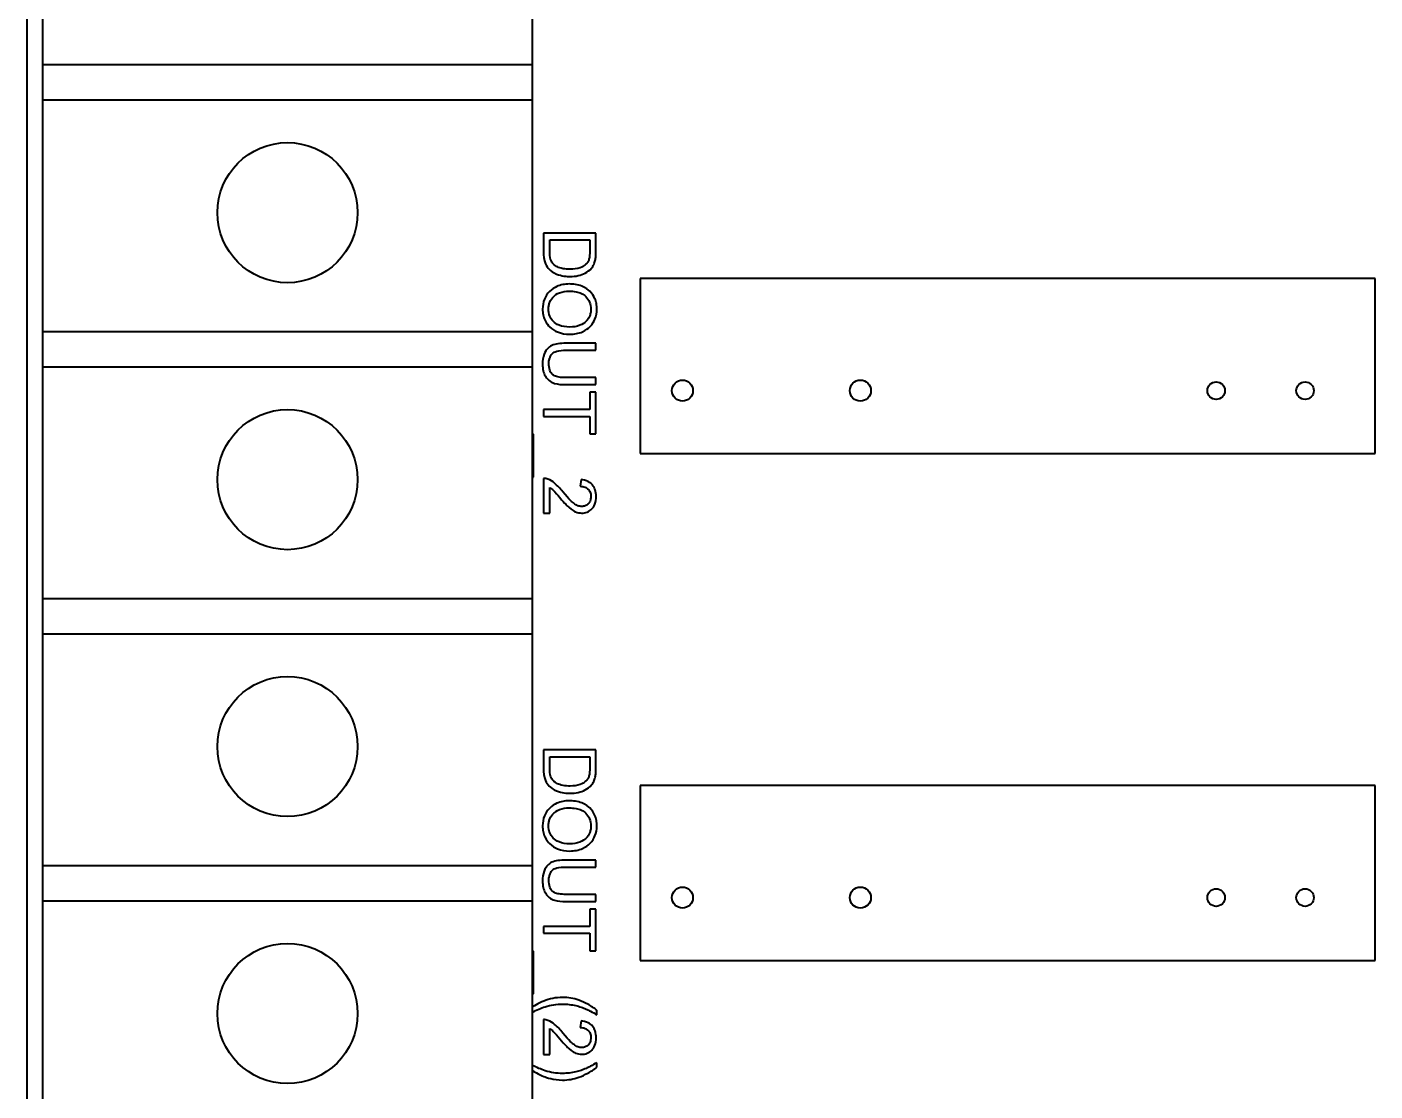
# Model space of a CAD drawing. Header units: millimetres. Extents: x 0 to 4205, y 0 to 2970.
# Drawn here: x 1889.35 to 1927.85, y 2466.34 to 2496.71 of the extents above; entities that cross this region are included whole.
import ezdxf

# ---------------------------------------------------------------- set-up
doc = ezdxf.new("R2010")
doc.units = ezdxf.units.MM
doc.header["$LTSCALE"] = 5
doc.layers.add('가시적인 것(ISO)', color=3, linetype='Continuous', lineweight=40)

msp = doc.modelspace()

# ---------------------------------------------------------------- linework, layer by layer
at = {"layer": '가시적인 것(ISO)'}
for p, q in [((1889.348, 2549.741), (1889.348, 2379.741)), ((1889.788, 2502.251), (1889.788, 2495.631)), ((1903.787, 2495.631), (1903.787, 2502.251)), ((1903.787, 2495.631), (1889.788, 2495.631)), ((1889.788, 2495.631), (1889.788, 2494.631)), ((1903.787, 2494.631), (1903.787, 2495.631)), ((1889.788, 2494.631), (1903.787, 2494.631)), ((1889.788, 2494.631), (1889.788, 2488.011)), ((1903.787, 2488.011), (1903.787, 2494.631)), ((1905.598, 2490.829), (1904.098, 2490.829)), ((1904.098, 2490.829), (1904.098, 2490.288)), ((1905.598, 2490.313), (1905.598, 2490.829)), ((1904.275, 2490.31), (1904.275, 2490.631)), ((1904.275, 2490.631), (1905.42, 2490.631)), ((1905.42, 2490.631), (1905.42, 2490.315)), ((1906.855, 2489.528), (1906.855, 2484.532)), ((1927.846, 2489.528), (1906.855, 2489.528)), ((1927.846, 2484.532), (1927.846, 2489.528)), ((1903.787, 2488.011), (1889.788, 2488.011)), ((1889.788, 2488.011), (1889.788, 2487.011)), ((1903.787, 2487.011), (1903.787, 2488.011)), ((1905.598, 2487.682), (1904.731, 2487.682)), ((1904.732, 2487.483), (1905.598, 2487.483)), ((1905.598, 2487.483), (1905.598, 2487.682)), ((1889.788, 2487.011), (1903.787, 2487.011)), ((1889.788, 2487.011), (1889.788, 2480.391)), ((1903.787, 2480.391), (1903.787, 2487.011)), ((1905.598, 2486.701), (1904.732, 2486.701)), ((1905.598, 2486.502), (1905.598, 2486.701)), ((1904.731, 2486.502), (1905.598, 2486.502)), ((1905.42, 2486.284), (1905.42, 2485.79)), ((1905.598, 2486.284), (1905.42, 2486.284)), ((1905.598, 2485.095), (1905.598, 2486.284)), ((1905.42, 2485.79), (1904.098, 2485.79)), ((1904.098, 2485.79), (1904.098, 2485.591)), ((1904.098, 2485.591), (1905.42, 2485.591)), ((1905.42, 2485.591), (1905.42, 2485.095)), ((1903.814, 2485.084), (1903.787, 2485.084)), ((1903.814, 2483.863), (1903.814, 2485.084)), ((1905.42, 2485.095), (1905.598, 2485.095)), ((1906.855, 2484.532), (1927.846, 2484.532)), ((1903.787, 2483.863), (1903.814, 2483.863)), ((1904.098, 2483.824), (1904.098, 2482.833)), ((1904.275, 2482.833), (1904.275, 2483.568)), ((1905.17, 2483.79), (1905.15, 2483.6)), ((1904.098, 2482.833), (1904.275, 2482.833)), ((1903.787, 2480.391), (1889.788, 2480.391)), ((1889.788, 2480.391), (1889.788, 2479.391)), ((1903.787, 2479.391), (1903.787, 2480.391)), ((1889.788, 2479.391), (1903.787, 2479.391)), ((1889.788, 2479.391), (1889.788, 2472.771)), ((1903.787, 2472.771), (1903.787, 2479.391)), ((1905.598, 2476.079), (1904.098, 2476.079)), ((1904.098, 2476.079), (1904.098, 2475.538)), ((1904.275, 2475.56), (1904.275, 2475.881)), ((1904.275, 2475.881), (1905.42, 2475.881)), ((1905.42, 2475.881), (1905.42, 2475.565)), ((1905.598, 2475.563), (1905.598, 2476.079)), ((1906.855, 2475.058), (1906.855, 2470.062)), ((1927.846, 2475.058), (1906.855, 2475.058)), ((1927.846, 2470.062), (1927.846, 2475.058)), ((1903.787, 2472.771), (1889.788, 2472.771)), ((1889.788, 2472.771), (1889.788, 2471.771)), ((1903.787, 2471.771), (1903.787, 2472.771)), ((1905.598, 2472.932), (1904.731, 2472.932)), ((1905.598, 2472.733), (1905.598, 2472.932)), ((1904.732, 2472.733), (1905.598, 2472.733)), ((1889.788, 2471.771), (1903.787, 2471.771)), ((1889.788, 2471.771), (1889.788, 2465.151)), ((1903.787, 2465.151), (1903.787, 2471.771)), ((1904.731, 2471.752), (1905.598, 2471.752)), ((1905.598, 2471.951), (1904.732, 2471.951)), ((1905.598, 2471.752), (1905.598, 2471.951)), ((1905.42, 2471.534), (1905.42, 2471.04)), ((1905.598, 2471.534), (1905.42, 2471.534)), ((1905.598, 2470.345), (1905.598, 2471.534)), ((1905.42, 2471.04), (1904.098, 2471.04)), ((1904.098, 2471.04), (1904.098, 2470.841)), ((1904.098, 2470.841), (1905.42, 2470.841)), ((1905.42, 2470.841), (1905.42, 2470.345)), ((1903.814, 2470.334), (1903.787, 2470.334)), ((1903.814, 2469.113), (1903.814, 2470.334)), ((1905.42, 2470.345), (1905.598, 2470.345)), ((1906.855, 2470.062), (1927.846, 2470.062)), ((1903.787, 2469.113), (1903.814, 2469.113)), ((1905.623, 2468.515), (1905.623, 2468.647)), ((1904.098, 2468.377), (1904.098, 2467.386)), ((1904.275, 2467.386), (1904.275, 2468.121)), ((1905.17, 2468.343), (1905.15, 2468.153)), ((1904.098, 2467.386), (1904.275, 2467.386)), ((1905.623, 2467.017), (1905.623, 2467.148))]:
    msp.add_line(p, q, dxfattribs=at)
for centre, radius in [((1896.788, 2491.411), 2), ((1908.068, 2486.331), 0.3), ((1913.148, 2486.331), 0.3), ((1923.308, 2486.331), 0.25), ((1925.848, 2486.331), 0.25), ((1896.788, 2483.791), 2), ((1896.788, 2476.171), 2), ((1908.068, 2471.861), 0.3), ((1913.148, 2471.861), 0.3), ((1923.308, 2471.861), 0.25), ((1925.848, 2471.861), 0.25), ((1896.788, 2468.551), 2)]:
    msp.add_circle(centre, radius, dxfattribs=at)
for points, knots in [([(1904.098, 2490.288), (1904.098, 2490.191), (1904.107, 2490.065), (1904.179, 2489.891), (1904.213, 2489.84), (1904.307, 2489.747), (1904.368, 2489.7), (1904.619, 2489.598), (1904.763, 2489.589), (1904.856, 2489.589)], [-0.1013045, -0.1013045, -0.1013045, -0.1013045, -0.0660401, -0.0660401, -0.0467074, -0.0467074, -0.0277304, -0.0277304, 0, 0, 0, 0]), ([(1904.38, 2489.943), (1904.362, 2489.961), (1904.348, 2489.98), (1904.319, 2490.03), (1904.308, 2490.059), (1904.282, 2490.14), (1904.275, 2490.222), (1904.275, 2490.31)], [-0.03972134, -0.03972134, -0.03972134, -0.03972134, -0.03404767, -0.03404767, -0.02637667, -0.02637667, 0, 0, 0, 0]), ([(1905.42, 2490.315), (1905.42, 2490.266), (1905.419, 2490.212), (1905.408, 2490.126), (1905.401, 2490.089), (1905.389, 2490.059)], [-0.02271504, -0.02271504, -0.02271504, -0.02271504, -0.00972271, -0.00972271, 0, 0, 0, 0]), ([(1905.576, 2490.045), (1905.584, 2490.081), (1905.589, 2490.122), (1905.596, 2490.209), (1905.598, 2490.262), (1905.598, 2490.313)], [-0.02610579, -0.02610579, -0.02610579, -0.02610579, -0.0151034, -0.0151034, 0, 0, 0, 0]), ([(1904.859, 2489.794), (1904.793, 2489.794), (1904.724, 2489.798), (1904.585, 2489.824), (1904.536, 2489.844), (1904.457, 2489.881), (1904.415, 2489.908), (1904.38, 2489.943)], [-0.03646535, -0.03646535, -0.03646535, -0.03646535, -0.02628406, -0.02628406, -0.01488015, -0.01488015, 0, 0, 0, 0]), ([(1904.856, 2489.589), (1904.935, 2489.589), (1905.014, 2489.596), (1905.166, 2489.628), (1905.232, 2489.652), (1905.359, 2489.719), (1905.419, 2489.766), (1905.468, 2489.826)], [-0.06427655, -0.06427655, -0.06427655, -0.06427655, -0.04327347, -0.04327347, -0.02318587, -0.02318587, 0, 0, 0, 0]), ([(1905.389, 2490.059), (1905.38, 2490.033), (1905.367, 2490.009), (1905.334, 2489.963), (1905.314, 2489.942), (1905.259, 2489.894), (1905.214, 2489.86), (1905.058, 2489.804), (1904.959, 2489.794), (1904.859, 2489.794)], [-0.08863704, -0.08863704, -0.08863704, -0.08863704, -0.07259706, -0.07259706, -0.05563873, -0.05563873, -0.02994642, -0.02994642, 0, 0, 0, 0]), ([(1905.468, 2489.826), (1905.495, 2489.856), (1905.516, 2489.89), (1905.553, 2489.964), (1905.566, 2490.004), (1905.576, 2490.045)], [-0.02477761, -0.02477761, -0.02477761, -0.02477761, -0.01271181, -0.01271181, 0, 0, 0, 0]), ([(1904.828, 2489.375), (1904.768, 2489.375), (1904.708, 2489.369), (1904.59, 2489.344), (1904.533, 2489.326), (1904.417, 2489.274), (1904.341, 2489.231), (1904.209, 2489.096), (1904.16, 2489.022), (1904.089, 2488.851), (1904.072, 2488.756), (1904.072, 2488.657)], [-0.1419282, -0.1419282, -0.1419282, -0.1419282, -0.11405, -0.11405, -0.0863552, -0.0863552, -0.0554723, -0.0554723, -0.0295193, -0.0295193, 0, 0, 0, 0]), ([(1905.624, 2488.657), (1905.624, 2488.71), (1905.619, 2488.762), (1905.6, 2488.862), (1905.586, 2488.909), (1905.532, 2489.036), (1905.482, 2489.107), (1905.377, 2489.21), (1905.306, 2489.269), (1905.078, 2489.359), (1904.952, 2489.375), (1904.828, 2489.375)], [-0.1914347, -0.1914347, -0.1914347, -0.1914347, -0.1588981, -0.1588981, -0.1283406, -0.1283406, -0.0734868, -0.0734868, -0.0371408, -0.0371408, 0, 0, 0, 0]), ([(1904.243, 2488.658), (1904.243, 2488.694), (1904.246, 2488.729), (1904.259, 2488.797), (1904.268, 2488.829), (1904.307, 2488.919), (1904.344, 2488.971), (1904.423, 2489.049), (1904.476, 2489.092), (1904.643, 2489.158), (1904.735, 2489.171), (1904.826, 2489.171)], [-0.1304948, -0.1304948, -0.1304948, -0.1304948, -0.1101568, -0.1101568, -0.0908219, -0.0908219, -0.0538229, -0.0538229, -0.0272604, -0.0272604, 0, 0, 0, 0]), ([(1904.826, 2489.171), (1904.893, 2489.171), (1904.962, 2489.166), (1905.083, 2489.144), (1905.138, 2489.128), (1905.233, 2489.083), (1905.273, 2489.056), (1905.352, 2488.974), (1905.39, 2488.918), (1905.441, 2488.794), (1905.453, 2488.726), (1905.453, 2488.656)], [-0.09205293, -0.09205293, -0.09205293, -0.09205293, -0.07187986, -0.07187986, -0.05512906, -0.05512906, -0.04039251, -0.04039251, -0.02097998, -0.02097998, 0, 0, 0, 0]), ([(1904.072, 2488.657), (1904.072, 2488.604), (1904.078, 2488.551), (1904.099, 2488.447), (1904.116, 2488.397), (1904.183, 2488.247), (1904.238, 2488.184), (1904.342, 2488.081), (1904.423, 2488.035), (1904.607, 2487.96), (1904.725, 2487.94), (1904.845, 2487.94)], [-0.08052814, -0.08052814, -0.08052814, -0.08052814, -0.075448, -0.075448, -0.0704261, -0.0704261, -0.05969695, -0.05969695, -0.03604414, -0.03604414, 0, 0, 0, 0]), ([(1904.848, 2488.145), (1904.744, 2488.145), (1904.638, 2488.159), (1904.473, 2488.228), (1904.421, 2488.267), (1904.337, 2488.353), (1904.303, 2488.403), (1904.254, 2488.522), (1904.243, 2488.59), (1904.243, 2488.658)], [-0.08165834, -0.08165834, -0.08165834, -0.08165834, -0.05685822, -0.05685822, -0.03882835, -0.03882835, -0.0205962, -0.0205962, 0, 0, 0, 0]), ([(1904.845, 2487.94), (1904.91, 2487.94), (1904.975, 2487.946), (1905.099, 2487.97), (1905.157, 2487.987), (1905.316, 2488.056), (1905.381, 2488.11), (1905.504, 2488.232), (1905.547, 2488.319), (1905.607, 2488.462), (1905.624, 2488.558), (1905.624, 2488.657)], [-0.06480513, -0.06480513, -0.06480513, -0.06480513, -0.05981322, -0.05981322, -0.05512545, -0.05512545, -0.04655354, -0.04655354, -0.0296574, -0.0296574, 0, 0, 0, 0]), ([(1905.453, 2488.656), (1905.453, 2488.619), (1905.45, 2488.583), (1905.435, 2488.512), (1905.424, 2488.478), (1905.39, 2488.403), (1905.359, 2488.35), (1905.273, 2488.267), (1905.22, 2488.227), (1905.047, 2488.159), (1904.947, 2488.145), (1904.848, 2488.145)], [-0.1516136, -0.1516136, -0.1516136, -0.1516136, -0.1220791, -0.1220791, -0.0935316, -0.0935316, -0.0558687, -0.0558687, -0.0298206, -0.0298206, 0, 0, 0, 0]), ([(1904.731, 2487.682), (1904.657, 2487.682), (1904.579, 2487.678), (1904.451, 2487.657), (1904.392, 2487.642), (1904.289, 2487.595), (1904.246, 2487.564), (1904.182, 2487.494), (1904.145, 2487.446), (1904.083, 2487.281), (1904.072, 2487.182), (1904.072, 2487.089)], [-0.1666428, -0.1666428, -0.1666428, -0.1666428, -0.120317, -0.120317, -0.0849202, -0.0849202, -0.0527526, -0.0527526, -0.028158, -0.028158, 0, 0, 0, 0]), ([(1904.252, 2487.106), (1904.252, 2487.147), (1904.256, 2487.188), (1904.276, 2487.273), (1904.292, 2487.306), (1904.325, 2487.36), (1904.347, 2487.386), (1904.413, 2487.437), (1904.452, 2487.451), (1904.551, 2487.478), (1904.645, 2487.483), (1904.732, 2487.483)], [-0.0552723, -0.0552723, -0.0552723, -0.0552723, -0.05006966, -0.05006966, -0.04418631, -0.04418631, -0.03650006, -0.03650006, -0.02622502, -0.02622502, 0, 0, 0, 0]), ([(1904.072, 2487.089), (1904.072, 2487.025), (1904.078, 2486.96), (1904.104, 2486.844), (1904.123, 2486.793), (1904.164, 2486.724), (1904.2, 2486.666), (1904.312, 2486.576), (1904.364, 2486.553), (1904.51, 2486.511), (1904.621, 2486.502), (1904.731, 2486.502)], [-0.1827395, -0.1827395, -0.1827395, -0.1827395, -0.1243095, -0.1243095, -0.0742781, -0.0742781, -0.0514626, -0.0514626, -0.0329561, -0.0329561, 0, 0, 0, 0]), ([(1904.732, 2486.701), (1904.67, 2486.701), (1904.603, 2486.704), (1904.497, 2486.723), (1904.45, 2486.735), (1904.376, 2486.771), (1904.353, 2486.79), (1904.309, 2486.842), (1904.291, 2486.876), (1904.258, 2486.973), (1904.252, 2487.042), (1904.252, 2487.106)], [-0.06580544, -0.06580544, -0.06580544, -0.06580544, -0.05062257, -0.05062257, -0.03951225, -0.03951225, -0.0306635, -0.0306635, -0.01915675, -0.01915675, 0, 0, 0, 0]), ([(1904.226, 2483.803), (1904.205, 2483.811), (1904.184, 2483.817), (1904.141, 2483.824), (1904.119, 2483.825), (1904.098, 2483.824)], [-0.01312176, -0.01312176, -0.01312176, -0.01312176, -0.00656352, -0.00656352, 0, 0, 0, 0]), ([(1904.652, 2483.44), (1904.573, 2483.537), (1904.492, 2483.626), (1904.359, 2483.737), (1904.295, 2483.777), (1904.226, 2483.803)], [-0.05177971, -0.05177971, -0.05177971, -0.05177971, -0.02233854, -0.02233854, 0, 0, 0, 0]), ([(1904.275, 2483.568), (1904.311, 2483.546), (1904.344, 2483.52), (1904.444, 2483.426), (1904.502, 2483.351), (1904.563, 2483.278)], [-0.04103729, -0.04103729, -0.04103729, -0.04103729, -0.02838873, -0.02838873, 0, 0, 0, 0]), ([(1905.15, 2483.6), (1905.197, 2483.6), (1905.244, 2483.593), (1905.328, 2483.558), (1905.355, 2483.536), (1905.397, 2483.494), (1905.416, 2483.465), (1905.445, 2483.393), (1905.451, 2483.351), (1905.451, 2483.308)], [-0.03879416, -0.03879416, -0.03879416, -0.03879416, -0.03076592, -0.03076592, -0.0232504, -0.0232504, -0.01285481, -0.01285481, 0, 0, 0, 0]), ([(1905.603, 2483.303), (1905.603, 2483.37), (1905.595, 2483.438), (1905.556, 2483.553), (1905.531, 2483.599), (1905.471, 2483.669), (1905.432, 2483.706), (1905.31, 2483.768), (1905.24, 2483.784), (1905.17, 2483.79)], [-0.1036663, -0.1036663, -0.1036663, -0.1036663, -0.0688957, -0.0688957, -0.0410421, -0.0410421, -0.0211527, -0.0211527, 0, 0, 0, 0]), ([(1904.563, 2483.278), (1904.709, 2483.106), (1904.784, 2483.033), (1904.916, 2482.915), (1904.98, 2482.884), (1905.071, 2482.847), (1905.128, 2482.836), (1905.187, 2482.836)], [-0.03516027, -0.03516027, -0.03516027, -0.03516027, -0.0294768, -0.0294768, -0.01769867, -0.01769867, 0, 0, 0, 0]), ([(1905.192, 2483.025), (1905.154, 2483.025), (1905.118, 2483.033), (1905.043, 2483.062), (1905.005, 2483.085), (1904.927, 2483.143), (1904.837, 2483.217), (1904.652, 2483.44)], [-0.2183426, -0.2183426, -0.2183426, -0.2183426, -0.1577583, -0.1577583, -0.0869803, -0.0869803, 0, 0, 0, 0]), ([(1905.187, 2482.836), (1905.243, 2482.836), (1905.298, 2482.845), (1905.398, 2482.887), (1905.441, 2482.918), (1905.504, 2482.982), (1905.54, 2483.024), (1905.593, 2483.159), (1905.603, 2483.231), (1905.603, 2483.303)], [-0.1091803, -0.1091803, -0.1091803, -0.1091803, -0.0754246, -0.0754246, -0.0432877, -0.0432877, -0.0215861, -0.0215861, 0, 0, 0, 0]), ([(1905.451, 2483.308), (1905.451, 2483.285), (1905.449, 2483.262), (1905.441, 2483.219), (1905.435, 2483.199), (1905.417, 2483.157), (1905.4, 2483.126), (1905.346, 2483.074), (1905.32, 2483.056), (1905.259, 2483.031), (1905.226, 2483.025), (1905.192, 2483.025)], [-0.05529017, -0.05529017, -0.05529017, -0.05529017, -0.04364616, -0.04364616, -0.0328661, -0.0328661, -0.0197072, -0.0197072, -0.01028467, -0.01028467, 0, 0, 0, 0]), ([(1904.098, 2475.538), (1904.098, 2475.441), (1904.107, 2475.315), (1904.179, 2475.141), (1904.213, 2475.09), (1904.307, 2474.997), (1904.368, 2474.95), (1904.619, 2474.848), (1904.763, 2474.839), (1904.856, 2474.839)], [-0.1013045, -0.1013045, -0.1013045, -0.1013045, -0.0660401, -0.0660401, -0.0467074, -0.0467074, -0.0277304, -0.0277304, 0, 0, 0, 0]), ([(1904.38, 2475.193), (1904.362, 2475.211), (1904.348, 2475.23), (1904.319, 2475.28), (1904.308, 2475.309), (1904.282, 2475.39), (1904.275, 2475.472), (1904.275, 2475.56)], [-0.03972134, -0.03972134, -0.03972134, -0.03972134, -0.03404767, -0.03404767, -0.02637667, -0.02637667, 0, 0, 0, 0]), ([(1905.42, 2475.565), (1905.42, 2475.516), (1905.419, 2475.462), (1905.408, 2475.376), (1905.401, 2475.339), (1905.389, 2475.309)], [-0.02271504, -0.02271504, -0.02271504, -0.02271504, -0.00972271, -0.00972271, 0, 0, 0, 0]), ([(1905.576, 2475.295), (1905.584, 2475.331), (1905.589, 2475.372), (1905.596, 2475.459), (1905.598, 2475.512), (1905.598, 2475.563)], [-0.02610579, -0.02610579, -0.02610579, -0.02610579, -0.0151034, -0.0151034, 0, 0, 0, 0]), ([(1904.859, 2475.044), (1904.793, 2475.044), (1904.724, 2475.048), (1904.585, 2475.074), (1904.536, 2475.094), (1904.457, 2475.131), (1904.415, 2475.158), (1904.38, 2475.193)], [-0.03646535, -0.03646535, -0.03646535, -0.03646535, -0.02628406, -0.02628406, -0.01488015, -0.01488015, 0, 0, 0, 0]), ([(1904.856, 2474.839), (1904.935, 2474.839), (1905.014, 2474.846), (1905.166, 2474.878), (1905.232, 2474.902), (1905.359, 2474.969), (1905.419, 2475.016), (1905.468, 2475.076)], [-0.06427655, -0.06427655, -0.06427655, -0.06427655, -0.04327347, -0.04327347, -0.02318587, -0.02318587, 0, 0, 0, 0]), ([(1905.389, 2475.309), (1905.38, 2475.283), (1905.367, 2475.259), (1905.334, 2475.213), (1905.314, 2475.192), (1905.259, 2475.144), (1905.214, 2475.11), (1905.058, 2475.054), (1904.959, 2475.044), (1904.859, 2475.044)], [-0.08863704, -0.08863704, -0.08863704, -0.08863704, -0.07259706, -0.07259706, -0.05563873, -0.05563873, -0.02994642, -0.02994642, 0, 0, 0, 0]), ([(1905.468, 2475.076), (1905.495, 2475.106), (1905.516, 2475.14), (1905.553, 2475.214), (1905.566, 2475.254), (1905.576, 2475.295)], [-0.02477761, -0.02477761, -0.02477761, -0.02477761, -0.01271181, -0.01271181, 0, 0, 0, 0]), ([(1904.828, 2474.625), (1904.768, 2474.625), (1904.708, 2474.619), (1904.59, 2474.594), (1904.533, 2474.576), (1904.417, 2474.524), (1904.341, 2474.481), (1904.209, 2474.346), (1904.16, 2474.272), (1904.089, 2474.101), (1904.072, 2474.006), (1904.072, 2473.907)], [-0.1419282, -0.1419282, -0.1419282, -0.1419282, -0.11405, -0.11405, -0.0863552, -0.0863552, -0.0554723, -0.0554723, -0.0295193, -0.0295193, 0, 0, 0, 0]), ([(1904.243, 2473.908), (1904.243, 2473.944), (1904.246, 2473.979), (1904.259, 2474.047), (1904.268, 2474.079), (1904.307, 2474.169), (1904.344, 2474.221), (1904.423, 2474.299), (1904.476, 2474.342), (1904.643, 2474.408), (1904.735, 2474.421), (1904.826, 2474.421)], [-0.1304948, -0.1304948, -0.1304948, -0.1304948, -0.1101568, -0.1101568, -0.0908219, -0.0908219, -0.0538229, -0.0538229, -0.0272604, -0.0272604, 0, 0, 0, 0]), ([(1904.826, 2474.421), (1904.893, 2474.421), (1904.962, 2474.416), (1905.083, 2474.394), (1905.138, 2474.378), (1905.233, 2474.333), (1905.273, 2474.306), (1905.352, 2474.224), (1905.39, 2474.168), (1905.441, 2474.044), (1905.453, 2473.976), (1905.453, 2473.906)], [-0.09205293, -0.09205293, -0.09205293, -0.09205293, -0.07187986, -0.07187986, -0.05512906, -0.05512906, -0.04039251, -0.04039251, -0.02097998, -0.02097998, 0, 0, 0, 0]), ([(1905.624, 2473.907), (1905.624, 2473.96), (1905.619, 2474.012), (1905.6, 2474.112), (1905.586, 2474.159), (1905.532, 2474.286), (1905.482, 2474.357), (1905.377, 2474.46), (1905.306, 2474.519), (1905.078, 2474.609), (1904.952, 2474.625), (1904.828, 2474.625)], [-0.1914347, -0.1914347, -0.1914347, -0.1914347, -0.1588981, -0.1588981, -0.1283406, -0.1283406, -0.0734868, -0.0734868, -0.0371408, -0.0371408, 0, 0, 0, 0]), ([(1904.072, 2473.907), (1904.072, 2473.854), (1904.078, 2473.801), (1904.099, 2473.697), (1904.116, 2473.647), (1904.183, 2473.497), (1904.238, 2473.434), (1904.342, 2473.331), (1904.423, 2473.285), (1904.607, 2473.21), (1904.725, 2473.19), (1904.845, 2473.19)], [-0.08052814, -0.08052814, -0.08052814, -0.08052814, -0.075448, -0.075448, -0.0704261, -0.0704261, -0.05969695, -0.05969695, -0.03604414, -0.03604414, 0, 0, 0, 0]), ([(1904.848, 2473.395), (1904.744, 2473.395), (1904.638, 2473.409), (1904.473, 2473.478), (1904.421, 2473.517), (1904.337, 2473.603), (1904.303, 2473.653), (1904.254, 2473.772), (1904.243, 2473.84), (1904.243, 2473.908)], [-0.08165834, -0.08165834, -0.08165834, -0.08165834, -0.05685822, -0.05685822, -0.03882835, -0.03882835, -0.0205962, -0.0205962, 0, 0, 0, 0]), ([(1904.845, 2473.19), (1904.91, 2473.19), (1904.975, 2473.196), (1905.099, 2473.22), (1905.157, 2473.237), (1905.316, 2473.306), (1905.381, 2473.36), (1905.504, 2473.482), (1905.547, 2473.569), (1905.607, 2473.712), (1905.624, 2473.808), (1905.624, 2473.907)], [-0.06480513, -0.06480513, -0.06480513, -0.06480513, -0.05981322, -0.05981322, -0.05512545, -0.05512545, -0.04655354, -0.04655354, -0.0296574, -0.0296574, 0, 0, 0, 0]), ([(1905.453, 2473.906), (1905.453, 2473.869), (1905.45, 2473.833), (1905.435, 2473.762), (1905.424, 2473.728), (1905.39, 2473.653), (1905.359, 2473.6), (1905.273, 2473.517), (1905.22, 2473.477), (1905.047, 2473.409), (1904.947, 2473.395), (1904.848, 2473.395)], [-0.1516136, -0.1516136, -0.1516136, -0.1516136, -0.1220791, -0.1220791, -0.0935316, -0.0935316, -0.0558687, -0.0558687, -0.0298206, -0.0298206, 0, 0, 0, 0]), ([(1904.731, 2472.932), (1904.657, 2472.932), (1904.579, 2472.928), (1904.451, 2472.907), (1904.392, 2472.892), (1904.289, 2472.845), (1904.246, 2472.814), (1904.182, 2472.744), (1904.145, 2472.696), (1904.083, 2472.531), (1904.072, 2472.432), (1904.072, 2472.339)], [-0.1666428, -0.1666428, -0.1666428, -0.1666428, -0.120317, -0.120317, -0.0849202, -0.0849202, -0.0527526, -0.0527526, -0.028158, -0.028158, 0, 0, 0, 0]), ([(1904.252, 2472.356), (1904.252, 2472.397), (1904.256, 2472.438), (1904.276, 2472.523), (1904.292, 2472.556), (1904.325, 2472.61), (1904.347, 2472.636), (1904.413, 2472.687), (1904.452, 2472.701), (1904.551, 2472.728), (1904.645, 2472.733), (1904.732, 2472.733)], [-0.0552723, -0.0552723, -0.0552723, -0.0552723, -0.05006966, -0.05006966, -0.04418631, -0.04418631, -0.03650006, -0.03650006, -0.02622502, -0.02622502, 0, 0, 0, 0]), ([(1904.732, 2471.951), (1904.67, 2471.951), (1904.603, 2471.954), (1904.497, 2471.973), (1904.45, 2471.985), (1904.376, 2472.021), (1904.353, 2472.04), (1904.309, 2472.092), (1904.291, 2472.126), (1904.258, 2472.223), (1904.252, 2472.292), (1904.252, 2472.356)], [-0.06580544, -0.06580544, -0.06580544, -0.06580544, -0.05062257, -0.05062257, -0.03951225, -0.03951225, -0.0306635, -0.0306635, -0.01915675, -0.01915675, 0, 0, 0, 0]), ([(1904.072, 2472.339), (1904.072, 2472.275), (1904.078, 2472.21), (1904.104, 2472.094), (1904.123, 2472.043), (1904.164, 2471.974), (1904.2, 2471.916), (1904.312, 2471.826), (1904.364, 2471.803), (1904.51, 2471.761), (1904.621, 2471.752), (1904.731, 2471.752)], [-0.1827395, -0.1827395, -0.1827395, -0.1827395, -0.1243095, -0.1243095, -0.0742781, -0.0742781, -0.0514626, -0.0514626, -0.0329561, -0.0329561, 0, 0, 0, 0]), ([(1904.641, 2469.01), (1904.455, 2469.01), (1904.277, 2468.975), (1904.048, 2468.881), (1903.926, 2468.829), (1903.787, 2468.74)], [-0.233985, -0.233985, -0.233985, -0.233985, -0.0717624, -0.0717624, -0.01692, -0.01692, -0.01692, -0.01692]), ([(1905.107, 2468.932), (1905.033, 2468.958), (1904.957, 2468.978), (1904.8, 2469.004), (1904.721, 2469.01), (1904.641, 2469.01)], [-0.04764837, -0.04764837, -0.04764837, -0.04764837, -0.02399687, -0.02399687, 0, 0, 0, 0]), ([(1905.623, 2468.647), (1905.541, 2468.708), (1905.455, 2468.765), (1905.282, 2468.86), (1905.196, 2468.9), (1905.107, 2468.932)], [-0.05911167, -0.05911167, -0.05911167, -0.05911167, -0.02840499, -0.02840499, 0, 0, 0, 0]), ([(1903.787, 2468.591), (1903.903, 2468.653), (1904.023, 2468.706), (1904.308, 2468.794), (1904.472, 2468.821), (1904.639, 2468.821)], [-0.08956306, -0.08956306, -0.08956306, -0.08956306, -0.05028586, -0.05028586, 0, 0, 0, 0]), ([(1904.639, 2468.821), (1904.704, 2468.821), (1904.768, 2468.817), (1904.897, 2468.803), (1904.96, 2468.792), (1905.024, 2468.777)], [-0.03878008, -0.03878008, -0.03878008, -0.03878008, -0.01945438, -0.01945438, 0, 0, 0, 0]), ([(1905.024, 2468.777), (1905.075, 2468.765), (1905.125, 2468.751), (1905.223, 2468.718), (1905.271, 2468.7), (1905.319, 2468.679)], [-0.03115365, -0.03115365, -0.03115365, -0.03115365, -0.01545144, -0.01545144, 0, 0, 0, 0]), ([(1905.319, 2468.679), (1905.357, 2468.662), (1905.404, 2468.637), (1905.499, 2468.586), (1905.565, 2468.549), (1905.623, 2468.515)], [-0.03227518, -0.03227518, -0.03227518, -0.03227518, -0.02006703, -0.02006703, 0, 0, 0, 0]), ([(1904.226, 2468.355), (1904.205, 2468.363), (1904.184, 2468.369), (1904.141, 2468.376), (1904.119, 2468.378), (1904.098, 2468.377)], [-0.01312176, -0.01312176, -0.01312176, -0.01312176, -0.00656352, -0.00656352, 0, 0, 0, 0]), ([(1904.652, 2467.993), (1904.573, 2468.09), (1904.492, 2468.179), (1904.359, 2468.289), (1904.295, 2468.329), (1904.226, 2468.355)], [-0.05177971, -0.05177971, -0.05177971, -0.05177971, -0.02233854, -0.02233854, 0, 0, 0, 0]), ([(1904.275, 2468.121), (1904.311, 2468.099), (1904.344, 2468.072), (1904.444, 2467.978), (1904.502, 2467.903), (1904.563, 2467.831)], [-0.04103729, -0.04103729, -0.04103729, -0.04103729, -0.02838873, -0.02838873, 0, 0, 0, 0]), ([(1905.15, 2468.153), (1905.197, 2468.153), (1905.244, 2468.146), (1905.328, 2468.111), (1905.355, 2468.089), (1905.397, 2468.046), (1905.416, 2468.018), (1905.445, 2467.946), (1905.451, 2467.903), (1905.451, 2467.86)], [-0.03879416, -0.03879416, -0.03879416, -0.03879416, -0.03076592, -0.03076592, -0.0232504, -0.0232504, -0.01285481, -0.01285481, 0, 0, 0, 0]), ([(1905.603, 2467.856), (1905.603, 2467.923), (1905.595, 2467.991), (1905.556, 2468.105), (1905.531, 2468.152), (1905.471, 2468.222), (1905.432, 2468.258), (1905.31, 2468.32), (1905.24, 2468.336), (1905.17, 2468.343)], [-0.1036663, -0.1036663, -0.1036663, -0.1036663, -0.0688957, -0.0688957, -0.0410421, -0.0410421, -0.0211527, -0.0211527, 0, 0, 0, 0]), ([(1904.563, 2467.831), (1904.709, 2467.658), (1904.784, 2467.585), (1904.916, 2467.467), (1904.98, 2467.437), (1905.071, 2467.4), (1905.128, 2467.388), (1905.187, 2467.388)], [-0.03516027, -0.03516027, -0.03516027, -0.03516027, -0.0294768, -0.0294768, -0.01769867, -0.01769867, 0, 0, 0, 0]), ([(1905.192, 2467.578), (1905.154, 2467.578), (1905.118, 2467.586), (1905.043, 2467.615), (1905.005, 2467.638), (1904.927, 2467.695), (1904.837, 2467.769), (1904.652, 2467.993)], [-0.2183426, -0.2183426, -0.2183426, -0.2183426, -0.1577583, -0.1577583, -0.0869803, -0.0869803, 0, 0, 0, 0]), ([(1905.187, 2467.388), (1905.243, 2467.388), (1905.298, 2467.398), (1905.398, 2467.44), (1905.441, 2467.47), (1905.504, 2467.534), (1905.54, 2467.577), (1905.593, 2467.711), (1905.603, 2467.784), (1905.603, 2467.856)], [-0.1091803, -0.1091803, -0.1091803, -0.1091803, -0.0754246, -0.0754246, -0.0432877, -0.0432877, -0.0215861, -0.0215861, 0, 0, 0, 0]), ([(1905.451, 2467.86), (1905.451, 2467.838), (1905.449, 2467.815), (1905.441, 2467.772), (1905.435, 2467.752), (1905.417, 2467.709), (1905.4, 2467.679), (1905.346, 2467.626), (1905.32, 2467.609), (1905.259, 2467.584), (1905.226, 2467.578), (1905.192, 2467.578)], [-0.05529017, -0.05529017, -0.05529017, -0.05529017, -0.04364616, -0.04364616, -0.0328661, -0.0328661, -0.0197072, -0.0197072, -0.01028467, -0.01028467, 0, 0, 0, 0]), ([(1904.639, 2466.843), (1904.472, 2466.843), (1904.308, 2466.869), (1904.023, 2466.958), (1903.903, 2467.01), (1903.787, 2467.072)], [-0.10471142, -0.10471142, -0.10471142, -0.10471142, -0.05443322, -0.05443322, -0.01516202, -0.01516202, -0.01516202, -0.01516202]), ([(1905.316, 2466.983), (1905.269, 2466.963), (1905.221, 2466.944), (1905.122, 2466.912), (1905.072, 2466.898), (1905.021, 2466.886)], [-0.03112118, -0.03112118, -0.03112118, -0.03112118, -0.01562574, -0.01562574, 0, 0, 0, 0]), ([(1905.107, 2466.732), (1905.196, 2466.764), (1905.282, 2466.804), (1905.455, 2466.899), (1905.541, 2466.955), (1905.623, 2467.017)], [-0.05910636, -0.05910636, -0.05910636, -0.05910636, -0.03070392, -0.03070392, 0, 0, 0, 0]), ([(1905.623, 2467.148), (1905.564, 2467.114), (1905.498, 2467.077), (1905.403, 2467.025), (1905.354, 2467), (1905.316, 2466.983)], [-0.03315715, -0.03315715, -0.03315715, -0.03315715, -0.01248793, -0.01248793, 0, 0, 0, 0]), ([(1903.787, 2466.923), (1903.888, 2466.858), (1903.995, 2466.804), (1904.19, 2466.724), (1904.378, 2466.653), (1904.641, 2466.653)], [-0.1832014, -0.1832014, -0.1832014, -0.1832014, -0.0787799, -0.0787799, 0, 0, 0, 0]), ([(1905.021, 2466.886), (1904.958, 2466.872), (1904.895, 2466.861), (1904.767, 2466.846), (1904.703, 2466.843), (1904.639, 2466.843)], [-0.03855357, -0.03855357, -0.03855357, -0.03855357, -0.01921174, -0.01921174, 0, 0, 0, 0]), ([(1904.641, 2466.653), (1904.721, 2466.653), (1904.8, 2466.659), (1904.957, 2466.686), (1905.033, 2466.706), (1905.107, 2466.732)], [-0.04764847, -0.04764847, -0.04764847, -0.04764847, -0.02365155, -0.02365155, 0, 0, 0, 0])]:
    msp.add_open_spline(points, degree=3, knots=knots, dxfattribs=at)

doc.saveas('drawing.dxf')
